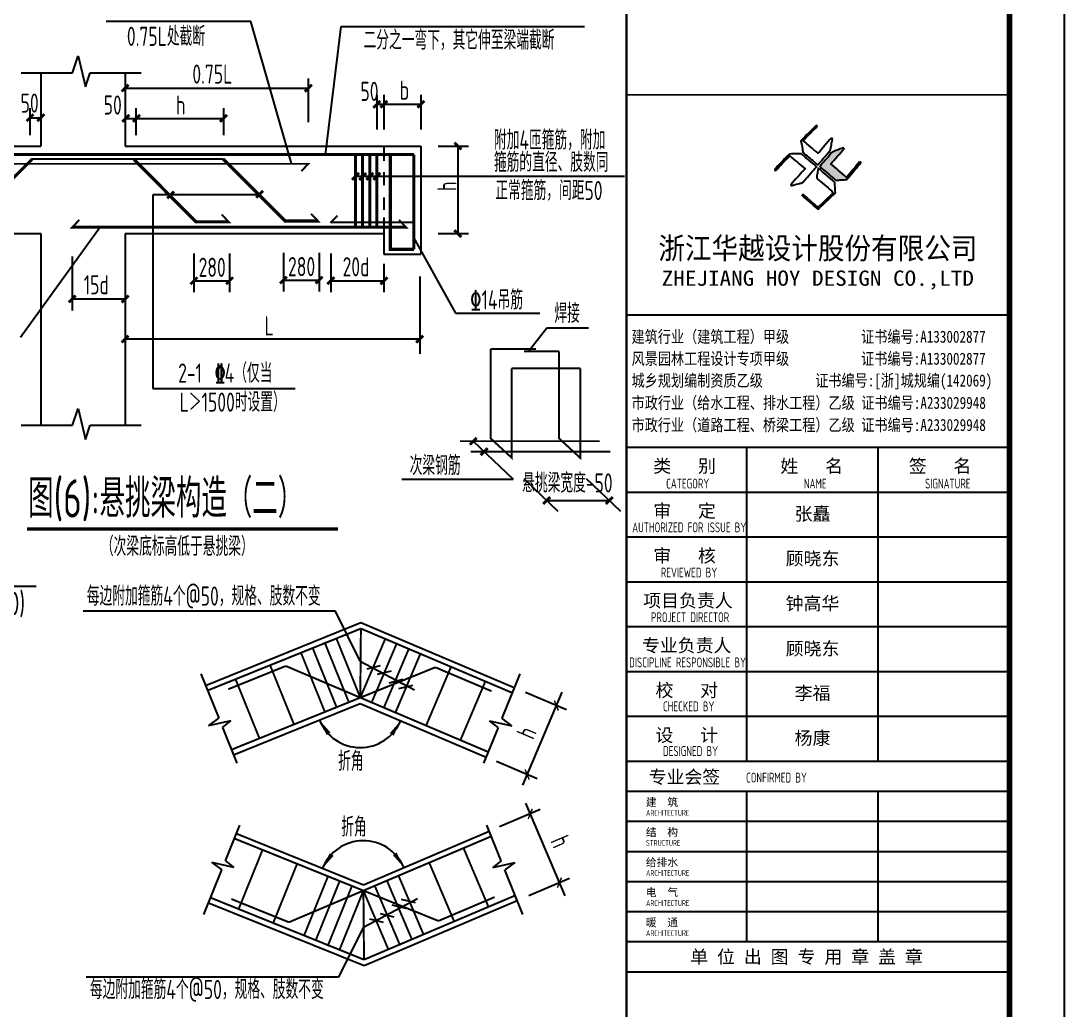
# Model space of a CAD drawing. Extents: x 1885024 to 3341100, y 16453725 to 19955423.
# Drawn here: x 3322026 to 3341100, y 18896783 to 18914869 of the extents above; entities that cross this region are included whole.
import ezdxf
from ezdxf.enums import TextEntityAlignment as Align

# ---------------------------------------------------------------- set-up
doc = ezdxf.new("R2010")
doc.units = 0
doc.header["$LTSCALE"] = 1000
doc.header["$MEASUREMENT"] = 0
doc.linetypes.add('HIDDEN', pattern=[0.375, 0.25, -0.125])
doc.linetypes.add('HIDDENX2', pattern=[19.05, 12.7, -6.35])
for name, color, linetype in [('3T_WOOD', 21, 'Continuous'), ('NUM', 7, 'Continuous'), ('PUB_TITLE', 4, 'Continuous'), ('TK', 4, 'Continuous'), ('图形', 2, 'Continuous'), ('沉降观测-室内', 6, 'Continuous'), ('表格', 8, 'Continuous')]:
    doc.layers.add(name, color=color, linetype=linetype)
doc.styles.add('-宋体', font='', dxfattribs={"width": 0.8})
doc.styles.add('HT', font='simhei.ttf', dxfattribs={"width": 0.7})
doc.styles.add('TSSD_REIN', font='tssdeng.shx', dxfattribs={"width": 0.7, "bigfont": 'tssdchn.shx'})
doc.styles.add('图签宋体', font='', dxfattribs={"height": 300})
doc.styles.add('图签黑体', font='simhei.ttf', dxfattribs={"height": 550})
doc.styles.get('-宋体').set_extended_font_data('SimSun')
doc.styles.get('图签宋体').set_extended_font_data('NSimSun')
pattern_1 = [(50, (-69297.32, 10383.48), (320.6682, -28.0548), [33.5305, -368.8358]), (355, (-69297.32, 10383.5), (-62.0321, 336.2853), [26.8244, -295.0687]), (100.4514, (-69270.6, 10381.15), (258.6363, 308.2303), [28.4966, -313.4622]), (46.1842, (-69297.32, 10472.9), (477.1354, -73.9992), [50.2958, -553.2537]), (96.6356, (-69257.56, 10466.73), (417.863, 435.5025), [42.745, -470.1932]), (351.1842, (-69297.3, 10472.9), (417.8628, 435.5028), [40.2366, -442.603]), (21, (-69252.62, 10450.55), (266.8615, -180.0003), [33.5305, -368.8358]), (326, (-69252.6, 10450.55), (108.7799, 324.1955), [26.8244, -295.0687]), (71.4514, (-69230.38, 10435.55), (375.6415, 144.1949), [28.4966, -313.4622]), (37.5, (-69297.32, 10383.48), (5.43635, 148.8281), [0, -291.49207, 0, -299.5394, 0, -296.18634]), (7.5, (-69297.32, 10383.48), (117.61148, 176.3311), [0, -170.78216, 0, -284.78596, 0, -112.8861]), (327.5, (-69397.02, 10383.48), (238.65798, -10.08369), [0, -111.76843, 0, -348.7175, 0, -462.7213]), (317.5, (-69441.73, 10383.48), (260.7272, 44.7543), [0, -145.29896, 0, -231.5842, 0, -328.5992])]

# ---------------------------------------------------------------- blocks, each defined once
blk = doc.blocks.new('_ArchTick')
at = {"color": 0, "linetype": 'ByBlock', "const_width": 0.4}
blk.add_lwpolyline([(-0.5, -0.5), (0.5, 0.5)], dxfattribs=at)
blk = doc.blocks.new('A$C5D690571')
at = {"layer": '沉降观测-室内', "linetype": 'Continuous'}
h = blk.add_hatch(dxfattribs=at)
h.set_pattern_fill('AN33C', color=256, scale=240.732003, style=0)
h.set_pattern_definition([(50, (-74270.64, 15278.55), (172.66748, -15.10645), [18.0549, -198.6039]), (355, (-74270.64, 15278.55), (-33.4019, 181.0767), [14.44392, -158.88312]), (100.4514, (-74256.25, 15277.29), (139.26572, 165.97016), [15.3443, -168.78735]), (46.1842, (-74270.64, 15326.7), (256.9191, -39.8457), [27.08235, -297.90585]), (96.6356, (-74249.23, 15323.38), (225.0032, 234.50135), [23.0165, -253.181]), (351.1842, (-74270.64, 15326.7), (225.003, 234.5015), [21.6659, -238.3247]), (21, (-74246.57, 15314.66), (143.69463, -96.92325), [18.0549, -198.6039]), (326, (-74246.57, 15314.66), (58.5738, 174.56682), [14.44392, -158.88312]), (71.4514, (-74234.6, 15306.58), (202.26848, 77.6434), [15.3443, -168.78735]), (37.5, (-74270.64, 15278.55), (2.927266, 80.138204), [0, -156.95727, 0, -161.29044, 0, -159.48495]), (7.5, (-74270.64, 15278.55), (63.32926, 94.94752), [0, -91.95963, 0, -153.34629, 0, -60.78483]), (327.5, (-74324.32, 15278.55), (128.508144, -5.42968), [0, -60.183, 0, -187.77096, 0, -249.15762]), (317.5, (-74348.4, 15278.55), (140.39157, 24.09847), [0, -78.2379, 0, -124.69918, 0, -176.93802])])
h.paths.add_polyline_path([(2478, 5049), (2341, 5049), (2341, 3929), (2478, 3929)])
h.paths.add_polyline_path([(2478, 3929), (2341, 3929), (2341, 3757), (2478, 3757)])
h.paths.add_polyline_path([(2478, 3757), (2341, 3757), (2341, 2637), (2478, 2637)])
h = blk.add_hatch(dxfattribs=at)
h.set_pattern_fill('ANSI31', color=256, scale=619.025151, style=0)
h.set_pattern_definition([(45, (-74270.64, 15278.55), (-54.71461, 54.71461), [])])
h.paths.add_polyline_path([(3166, 3929), (2478, 3929), (2478, 3757), (3166, 3757)], flags=0)
h.paths.add_polyline_path([(3304, 4700), (2478, 4700), (2478, 3929), (3166, 3929), (3166, 3757), (2478, 3757), (2478, 2985), (3304, 2985)], flags=16)
h.paths.add_polyline_path([(3748, 5049), (2478, 5049), (2478, 4700), (3304, 4700), (3304, 2985), (2478, 2985), (2478, 2637), (3748, 2637)])
h = blk.add_hatch(dxfattribs=at)
h.set_pattern_fill('ANSI31', color=256, scale=619.025151, style=0)
h.set_pattern_definition([(45, (-69297.32, 10383.485), (-54.71461, 54.71461), [])])
h.paths.add_polyline_path([(7941, 4265), (7813, 4529), (7733, 4410), (7452, 4410), (7452, 3792), (8277, 3792), (8277, 2967), (7452, 2967), (7452, 1967), (7901, 1967), (7981, 2087), (8109, 1822), (8162, 1967), (8709, 1967), (8721, 1979), (8721, 3310), (8636, 3428), (8842, 3519), (8721, 3574), (8721, 4410), (7994, 4410)])
h = blk.add_hatch(dxfattribs=at)
h.set_pattern_fill('AR-SAND', color=256, scale=44.707372, style=0)
h.set_pattern_definition([(37.5, (-69297.32, 10383.485), (-2.81627, 86.14323), [0, -67.955206, 0, -76.00253, 0, -72.64948]), (7.5, (-69297.32, 10383.48), (79.12207, 126.17073), [0, -36.660045, 0, -61.2491, 0, -23.47137]), (327.5, (-69352.31, 10383.485), (139.2251, 0.253), [0, -22.353686, 0, -80.47327, 0, -105.062324]), (317.5, (-69352.31, 10383.48), (134.39602, 39.23857), [0, -11.17684, 0, -52.7547, 0, -60.35495])])
h.paths.add_polyline_path([(7452, 4410), (7314, 4410), (7314, 3517), (7452, 3517)])
h.paths.add_polyline_path([(7444, 2980, -0.376402), (7452, 2989), (7452, 3380), (7314, 3380), (7314, 1967), (7452, 1967), (7452, 2972, -0.376402)])
h = blk.add_hatch(dxfattribs=at)
h.set_pattern_fill('AR-CONC', color=256, scale=44.707372, style=0)
h.set_pattern_definition(pattern_1)
h.paths.add_polyline_path([(6269, 3950), (6104, 3950), (6104, 4136), (5414, 4136), (5414, 3723), (5719, 3723), (5856, 3586), (5856, 2282), (7088, 2282), (7132, 2692), (6602, 2692, -0.97725), (6585, 2692), (6269, 2692)])
h = blk.add_hatch(dxfattribs=at)
h.set_pattern_fill('AN33C', color=256, scale=447.07372, style=0)
h.set_pattern_definition([(50, (-61386.38, 10395.18), (320.6682, -28.0548), [33.5305, -368.8358]), (355, (-61386.38, 10395.18), (-62.032, 336.2853), [26.8244, -295.0687]), (100.4514, (-61359.65, 10392.84), (258.6363, 308.2303), [28.4966, -313.4622]), (46.1842, (-61386.38, 10484.6), (477.1354, -73.9992), [50.2958, -553.2537]), (96.6356, (-61346.6, 10478.43), (417.863, 435.5025), [42.745, -470.1932]), (351.1842, (-61386.4, 10484.6), (417.8628, 435.503), [40.2366, -442.603]), (21, (-61341.67, 10462.24), (266.8615, -180.0003), [33.5305, -368.8358]), (326, (-61341.67, 10462.24), (108.7799, 324.1955), [26.8244, -295.0687]), (71.4514, (-61319.43, 10447.24), (375.6415, 144.1949), [28.4966, -313.4622]), (37.5, (-61386.38, 10395.18), (5.43635, 148.8281), [0, -291.49207, 0, -299.5394, 0, -296.18634]), (7.5, (-61386.38, 10395.18), (117.61148, 176.3311), [0, -170.78216, 0, -284.78596, 0, -112.8861]), (327.5, (-61486.07, 10395.18), (238.65798, -10.0837), [0, -111.76843, 0, -348.7175, 0, -462.7213]), (317.5, (-61530.78, 10395.18), (260.7272, 44.7543), [0, -145.29896, 0, -231.5842, 0, -328.5992])])
h.paths.add_polyline_path([(8277, 2967), (8277, 3792), (7452, 3792), (7452, 3517), (7957, 3517), (8091, 3654), (8140, 3605), (7986, 3448), (8140, 3292), (8091, 3243), (7938, 3399), (7919, 3380), (7452, 3380), (7452, 2967)])
h = blk.add_hatch(dxfattribs=at)
h.set_pattern_fill('AR-CONC', color=256, scale=44.707372, style=0)
h.set_pattern_definition(pattern_1)
h.paths.add_polyline_path([(7314, 2692), (7132, 2692), (7088, 2282), (7314, 2282)])
at = {"layer": 'NUM', "const_width": 70, "elevation": -8}
blk.add_lwpolyline([(2224, -73), (5709, -73)], dxfattribs=at)
at = {"layer": '沉降观测-室内', "linetype": 'Continuous'}
for p, q in [((7005, 5622), (7005, 4964)), ((7452, 5622), (7452, 4788)), ((8277, 5622), (8277, 4785)), ((7005, 5523), (8277, 5523)), ((2341, 5049), (2341, 2637)), ((6378, 4974), (4986, 4974)), ((6434, 4037), (6378, 4974)), ((7839, 3623), (8658, 5028)), ((8140, 5075), (8141, 4789)), ((8140, 5027), (8277, 5027)), ((10751, 5028), (8658, 5028)), ((1747, 4912), (1139, 4912)), ((1747, 4562), (1747, 4912)), ((6104, 4788), (7461, 4788)), ((6117, 4878), (6117, 4513)), ((7448, 4878), (7448, 4513)), ((242, 4496), (974, 4496)), ((323, 3175), (323, 4510)), ((760, 3175), (760, 4510)), ((1144, 4510), (1144, 3175)), ((1144, 4510), (1639, 4510)), ((1179, 4480), (1179, 3211)), ((1179, 4480), (2306, 4480)), ((1846, 4510), (2341, 4510)), ((2306, 4480), (2306, 3211)), ((7733, 4410), (7813, 4529)), ((7813, 4529), (7941, 4265)), ((694, 4358), (974, 4358)), ((6944, 4373), (6635, 4373)), ((7083, 3701), (6944, 4373)), ((7152, 4410), (7733, 4410)), ((7314, 4410), (7314, 3517)), ((7941, 4265), (7994, 4410)), ((7994, 4410), (8721, 4410)), ((8721, 4410), (8721, 3574)), ((4663, 4136), (5050, 4136)), ((4784, 4136), (4784, 2692)), ((5111, 4236), (6028, 4236)), ((5402, 4136), (6104, 4136)), ((5821, 4236), (5925, 4133)), ((6028, 4236), (5925, 4133)), ((6104, 4136), (6104, 3950)), ((6136, 4136), (7285, 4136)), ((6136, 4136), (6136, 3964)), ((7285, 4136), (7285, 3964)), ((6104, 3950), (6269, 3950)), ((6136, 3964), (7285, 3964)), ((6269, 3950), (6269, 2692)), ((5402, 3723), (5719, 3723)), ((5719, 3723), (5856, 3586)), ((6567, 3792), (7015, 3792)), ((6665, 3792), (6665, 2692)), ((7010, 3692), (7010, 3517)), ((7152, 3725), (7152, 3586)), ((7452, 3792), (8277, 3792)), ((8277, 3792), (8277, 2967)), ((5856, 3586), (5856, 2282)), ((7248, 3517), (7957, 3517)), ((7919, 3380), (8140, 3605)), ((7957, 3517), (8091, 3654)), ((8140, 3605), (8091, 3654)), ((8842, 3519), (8636, 3428)), ((8721, 3574), (8842, 3519)), ((6567, 3380), (7015, 3380)), ((7213, 3451), (6602, 1400)), ((7148, 3380), (7919, 3380)), ((7314, 3380), (7314, 1967)), ((7938, 3399), (8091, 3243)), ((7986, 3448), (8140, 3292)), ((8636, 3428), (8721, 3310)), ((242, 3189), (974, 3189)), ((694, 3327), (974, 3327)), ((1179, 3211), (2306, 3211)), ((8140, 3292), (8091, 3243)), ((8721, 3310), (8721, 1967)), ((1144, 3175), (2341, 3175)), ((7452, 2967), (8277, 2967)), ((4663, 2692), (5437, 2692)), ((6269, 2692), (7314, 2692)), ((1158, 2429), (1158, 1348)), ((1295, 2429), (1295, 1942)), ((2460, 2429), (2460, 1348)), ((3022, 2339), (3022, 1917)), ((3160, 2339), (3160, 1917)), ((5856, 2282), (7314, 2282)), ((7901, 1967), (7981, 2087)), ((7981, 2087), (8109, 1822)), ((1144, 2014), (3160, 2014)), ((7173, 1967), (7901, 1967)), ((8109, 1822), (8162, 1967)), ((8162, 1967), (8721, 1967)), ((8709, 1967), (8721, 1979)), ((1144, 1419), (2460, 1419)), ((6602, 1400), (4256, 1400))]:
    blk.add_line(p, q, dxfattribs=at)
at = {"layer": '沉降观测-室内', "linetype": 'HIDDEN', "ltscale": 2.5}
for p, q in [((2478, 4700), (3304, 4700)), ((3304, 4700), (3304, 2985)), ((2117, 3929), (2341, 3929)), ((2341, 3929), (3166, 3929)), ((3166, 3929), (3166, 3757)), ((2117, 3757), (2341, 3757)), ((2341, 3757), (3166, 3757)), ((2478, 2985), (3304, 2985))]:
    blk.add_line(p, q, dxfattribs=at)
at = {"layer": '沉降观测-室内', "linetype": 'HIDDENX2'}
for p, q in [((1399, 4358), (2327, 4358)), ((1295, 4255), (1295, 3430)), ((1399, 3327), (2327, 3327))]:
    blk.add_line(p, q, dxfattribs=at)
at = {"layer": '沉降观测-室内', "linetype": 'Continuous'}
for points, const_width in [([(6982, 5500), (7026, 5546)], 12), ([(7429, 5500), (7473, 5546)], 12), ([(8255, 5500), (8299, 5546)], 12), ([(2478, 5049), (2478, 3929)], 13.8), ([(8118, 5004), (8162, 5050)], 12), ([(8255, 5004), (8299, 5050)], 12), ([(6095, 4765), (6139, 4811)], 12), ([(7425, 4765), (7469, 4811)], 12), ([(300, 4473), (344, 4519)], 12), ([(738, 4473), (781, 4519)], 12), ([(738, 4335), (781, 4381)], 12), ([(7452, 4410), (7452, 3517)], 13.8), ([(4762, 4113), (4805, 4159)], 12), ([(2478, 3929), (2478, 2637)], 13.8), ([(6643, 3769), (6687, 3815)], 12), ([(738, 3303), (781, 3349)], 12), ([(6643, 3356), (6687, 3402)], 12), ([(7452, 3380), (7452, 1967)], 13.8), ([(300, 3166), (344, 3212)], 12), ([(738, 3166), (781, 3212)], 12), ([(4762, 2668), (4805, 2714)], 12), ([(6643, 2668), (6687, 2714)], 12), ([(1136, 1991), (1179, 2037)], 12), ([(1273, 1991), (1317, 2037)], 12), ([(2438, 1991), (2481, 2037)], 12), ([(3000, 1991), (3044, 2037)], 12), ([(3137, 1991), (3181, 2037)], 12), ([(1136, 1395), (1179, 1441)], 12), ([(2438, 1395), (2481, 1441)], 12)]:
    blk.add_lwpolyline(points, dxfattribs=dict(at, const_width=const_width))
at = {"layer": '沉降观测-室内', "linetype": 'Continuous', "const_width": 17.2}
blk.add_lwpolyline([(7444, 2980, 1), (7462, 2980, 1)], format="xyb", close=True, dxfattribs=at)
at = {"layer": '沉降观测-室内', "linetype": 'HIDDENX2'}
blk.add_circle((2117, 3843), 86, dxfattribs=at)
at = {"layer": '沉降观测-室内', "linetype": 'Continuous'}
for centre, radius, start, end in [((1743, 4510), 103, 0, 180), ((7079, 3718), 74, 2.5431, 204.4978), ((7148, 3517), 138, 180, 270), ((7245, 3614), 96.7, 196.7543, 272.0598)]:
    blk.add_arc(centre, radius, start, end, dxfattribs=at)
at = {"layer": '沉降观测-室内', "linetype": 'HIDDENX2'}
for centre, start, end in [((1399, 4255), 90, 180), ((1399, 3430), 180, 270)]:
    blk.add_arc(centre, 103, start, end, dxfattribs=at)
at = {"layer": '沉降观测-室内', "color": 0, "linetype": 'ByBlock'}
blk.add_point((7383, 3758), dxfattribs=at)
at = {"layer": 'NUM', "linetype": 'Continuous', "style": 'TSSD_REIN', "width": 0.8}
blk.add_text('图(7):沉降观测点', height=466.6, dxfattribs=at).set_placement((2360, 67, -8))
at = {"layer": '沉降观测-室内', "linetype": 'Continuous', "style": 'TSSD_REIN', "width": 0.7}
for s, p in [('20', (679, 4578)), ('190', (279, 3625)), ('150', (679, 3663)), ('200', (4775, 3102)), ('20', (679, 2957))]:
    blk.add_text(s, height=315, rotation=90, dxfattribs=at).set_placement(p)
for s, p in [('20', (819, 2106)), ('150', (1516, 2106)), ('100', (2347, 2123)), ('20', (2999, 2123)), ('170', (1537, 1544))]:
    blk.add_text(s, height=315, dxfattribs=at).set_placement(p)
at = {"layer": '表格', "linetype": 'Continuous', "style": 'TSSD_REIN', "width": 0.7}
for s, height, p in [('60', 349.9, (7165, 5598)), ('120', 349.9, (7764, 5598)), ('25厚混凝土盖板', 349.9, (4558, 5025)), ('20', 349.9, (8085, 5069)), ('C15混凝土块', 349.9, (9036, 5100)), ('启盖槽', 349.9, (1195, 4995)), ('170', 349.9, (6634, 4830)), ('(120X120X240)', 349.92, (8617, 4594)), ('室内地坪标高', 349.9, (4520, 4279)), ('磨圆', 233.3, (6647, 4439)), ('\x8420钢筋端部磨圆', 349.9, (4369, 1467))]:
    blk.add_text(s, height=height, dxfattribs=at).set_placement(p)
for s, p in [('60', (6668, 3436, -8)), ('200', (6647, 2768, -8))]:
    blk.add_text(s, height=300, rotation=90, dxfattribs=at).set_placement(p)
at = {"layer": '表格', "linetype": 'Continuous', "style": '-宋体'}
blk.add_text('（室内）', height=268.3, dxfattribs=at).set_placement((4736, 1045))
blk = doc.blocks.new('A$C053D6479')
at = {"layer": 'PUB_TITLE'}
h = blk.add_hatch(color=256, dxfattribs=at)
h.dxf.hatch_style = 1
edge = h.paths.add_edge_path()
edge.add_spline(control_points=[(1026, 827), (1105, 920), (1188, 1008), (1266, 1102)], knot_values=[13, 13, 13, 13, 14, 14, 14, 14], degree=3, periodic=0)
edge.add_spline(control_points=[(1266, 1102), (1258, 1111), (1249, 1119), (1239, 1116)], knot_values=[12, 12, 12, 12, 13, 13, 13, 13], degree=3, periodic=0)
edge.add_spline(control_points=[(1239, 1116), (1210, 1107), (1179, 1092), (1144, 1077)], knot_values=[11, 11, 11, 11, 12, 12, 12, 12], degree=3, periodic=0)
edge.add_spline(control_points=[(1144, 1077), (1109, 1063), (1069, 1053), (1047, 1038)], knot_values=[10, 10, 10, 10, 11, 11, 11, 11], degree=3, periodic=0)
edge.add_spline(control_points=[(1047, 1038), (1028, 1026), (1007, 992), (991, 972)], knot_values=[9, 9, 9, 9, 10, 10, 10, 10], degree=3, periodic=0)
edge.add_spline(control_points=[(991, 972), (942, 913), (899, 868), (849, 810)], knot_values=[8, 8, 8, 8, 9, 9, 9, 9], degree=3, periodic=0)
edge.add_spline(control_points=[(849, 810), (842, 801), (822, 776), (822, 775)], knot_values=[7, 7, 7, 7, 8, 8, 8, 8], degree=3, periodic=0)
edge.add_spline(control_points=[(822, 775), (823, 771), (848, 752), (859, 744)], knot_values=[6, 6, 6, 6, 7, 7, 7, 7], degree=3, periodic=0)
edge.add_spline(control_points=[(859, 744), (949, 670), (1035, 592), (1122, 521)], knot_values=[5, 5, 5, 5, 6, 6, 6, 6], degree=3, periodic=0)
edge.add_spline(control_points=[(1122, 521), (1153, 527), (1185, 530), (1217, 533)], knot_values=[4, 4, 4, 4, 5, 5, 5, 5], degree=3, periodic=0)
edge.add_spline(control_points=[(1217, 533), (1246, 535), (1293, 532), (1316, 542)], knot_values=[3, 3, 3, 3, 4, 4, 4, 4], degree=3, periodic=0)
edge.add_spline(control_points=[(1316, 542), (1327, 547), (1338, 565), (1349, 579)], knot_values=[2, 2, 2, 2, 3, 3, 3, 3], degree=3, periodic=0)
edge.add_spline(control_points=[(1349, 579), (1423, 670), (1507, 759), (1572, 848)], knot_values=[1, 1, 1, 1, 2, 2, 2, 2], degree=3, periodic=0)
edge.add_spline(control_points=[(1572, 848), (1564, 852), (1561, 861), (1551, 862)], knot_values=[0, 0, 0, 0, 1, 1, 1, 1], degree=3, periodic=0)
edge.add_spline(control_points=[(1551, 862), (1469, 769), (1393, 671), (1310, 579)], knot_values=[15, 15, 15, 15, 16, 16, 16, 16], degree=3, periodic=0)
edge.add_spline(control_points=[(1310, 579), (1216, 662), (1118, 742), (1026, 827)], knot_values=[14, 14, 14, 14, 15, 15, 15, 15], degree=3, periodic=0)
at = {"layer": 'TK'}
for points, knots in [([(1031, 1298), (1066, 1286), (1054, 1262), (1045, 1224), (1036, 1188), (1031, 1158), (1024, 1121), (1020, 1104), (1017, 1085), (1012, 1071), (1004, 1052), (976, 1026), (956, 1003), (906, 946), (866, 899), (814, 839), (806, 829), (789, 806), (787, 806), (777, 804), (728, 856), (719, 864), (651, 922), (580, 978), (514, 1036), (509, 1106), (488, 1176), (479, 1247), (570, 1343), (663, 1436), (758, 1526), (764, 1523), (768, 1518), (774, 1515), (693, 1422), (599, 1343), (520, 1249), (607, 1171), (698, 1096), (789, 1021), (874, 1109), (950, 1206), (1031, 1298)], [0, 0, 0, 0, 1, 1, 1, 2, 2, 2, 3, 3, 3, 4, 4, 4, 5, 5, 5, 6, 6, 6, 7, 7, 7, 8, 8, 8, 9, 9, 9, 10, 10, 10, 11, 11, 11, 12, 12, 12, 13, 13, 13, 14, 14, 14, 14]), ([(555, 949), (624, 891), (699, 833), (760, 773), (689, 691), (614, 604), (539, 517), (529, 505), (516, 487), (506, 482), (492, 475), (469, 472), (452, 467), (416, 456), (383, 448), (342, 438), (323, 433), (297, 422), (293, 440), (291, 452), (313, 470), (322, 480), (400, 566), (477, 652), (553, 736), (460, 815), (366, 894), (270, 970), (183, 883), (101, 791), (16, 703), (-18, 714), (9, 735), (28, 755), (103, 838), (192, 930), (266, 1005), (319, 1009), (387, 1005), (442, 1007), (456, 1008), (472, 1011), (485, 1007), (507, 1000), (534, 967), (555, 949)], [0, 0, 0, 0, 1, 1, 1, 2, 2, 2, 3, 3, 3, 4, 4, 4, 5, 5, 5, 6, 6, 6, 7, 7, 7, 8, 8, 8, 9, 9, 9, 10, 10, 10, 11, 11, 11, 12, 12, 12, 13, 13, 13, 14, 14, 14, 15, 15, 15, 15]), ([(1551, 862), (1561, 861), (1564, 852), (1572, 848), (1507, 759), (1423, 670), (1349, 579), (1338, 565), (1327, 547), (1316, 542), (1293, 532), (1246, 535), (1217, 533), (1185, 530), (1153, 527), (1122, 521), (1035, 592), (949, 670), (859, 744), (848, 752), (823, 771), (822, 775), (822, 776), (842, 801), (849, 810), (899, 868), (942, 913), (991, 972), (1007, 992), (1028, 1026), (1047, 1038), (1069, 1053), (1109, 1063), (1144, 1077), (1179, 1092), (1210, 1107), (1239, 1116), (1249, 1119), (1258, 1111), (1266, 1102), (1188, 1008), (1105, 920), (1026, 827), (1118, 742), (1216, 662), (1310, 579), (1393, 671), (1469, 769), (1551, 862)], [0, 0, 0, 0, 1, 1, 1, 2, 2, 2, 3, 3, 3, 4, 4, 4, 5, 5, 5, 6, 6, 6, 7, 7, 7, 8, 8, 8, 9, 9, 9, 10, 10, 10, 11, 11, 11, 12, 12, 12, 13, 13, 13, 14, 14, 14, 15, 15, 15, 16, 16, 16, 16]), ([(1097, 490), (1100, 425), (1106, 361), (1107, 294), (1018, 207), (925, 121), (830, 33), (818, 21), (800, 0), (787, 0), (768, -1), (725, 49), (712, 60), (662, 103), (616, 143), (568, 186), (545, 207), (518, 224), (499, 250), (501, 259), (511, 261), (516, 267), (609, 192), (696, 111), (785, 33), (883, 118), (977, 208), (1070, 298), (992, 373), (892, 456), (803, 534), (791, 544), (768, 561), (766, 569), (761, 588), (776, 634), (780, 655), (785, 690), (788, 721), (795, 746), (897, 661), (998, 576), (1097, 490)], [0, 0, 0, 0, 1, 1, 1, 2, 2, 2, 3, 3, 3, 4, 4, 4, 5, 5, 5, 6, 6, 6, 7, 7, 7, 8, 8, 8, 9, 9, 9, 10, 10, 10, 11, 11, 11, 12, 12, 12, 13, 13, 13, 14, 14, 14, 14])]:
    blk.add_open_spline(points, degree=3, knots=knots, dxfattribs=at)
blk = doc.blocks.new('GeYuanFrame_32550481', base_point=(20.09, 4.53))
at = {"layer": 'PUB_TITLE'}
for points in [[(803.09, 235.33), (803.09, 292.73)], [(827.09, 235.33), (827.09, 292.73)], [(803.09, 202.33), (803.09, 229.83)], [(827.09, 202.33), (827.09, 229.83)]]:
    blk.add_lwpolyline(points, dxfattribs=at)
at = {"layer": 'TK'}
for p, q in [((781.09, 316.93), (851.09, 316.93)), ((781.09, 284.53), (851.09, 284.53)), ((781.09, 276.33), (851.09, 276.33)), ((781.09, 268.13), (851.09, 268.13)), ((781.09, 259.93), (851.09, 259.93)), ((781.09, 251.73), (851.09, 251.73)), ((781.09, 243.53), (851.09, 243.53)), ((781.09, 235.33), (851.09, 235.33)), ((781.09, 235.33), (851.09, 235.33))]:
    blk.add_line(p, q, dxfattribs=at)
blk.add_lwpolyline([(20.09, 4.53), (20.09, 598.53), (861.09, 598.53), (861.09, 4.53)], close=True, dxfattribs=at)
at = {"layer": 'TK', "const_width": 1}
blk.add_lwpolyline([(45.09, 588.53), (851.09, 588.53), (851.09, 14.53), (45.09, 14.53)], close=True, dxfattribs=at)
at = {"layer": 'TK'}
for points, const_width in [([(781.09, 588.53), (781.09, 14.53)], 0.4), ([(781.09, 357.14), (851.09, 357.14)], 0.35), ([(781.09, 292.73), (851.09, 292.73)], 0.35), ([(781.09, 292.73), (851.09, 292.73)], 0.35), ([(781.09, 235.33), (851.09, 235.33)], 0.35), ([(781.09, 202.33), (851.09, 202.33)], 0.35)]:
    blk.add_lwpolyline(points, dxfattribs=dict(at, const_width=const_width))
for points in [[(781.09, 292.73), (851.09, 292.73)], [(781.09, 235.33), (851.09, 235.33)], [(781.09, 229.83), (851.09, 229.83)], [(781.09, 224.33), (851.09, 224.33)], [(781.09, 218.83), (851.09, 218.83)], [(781.09, 213.33), (851.09, 213.33)], [(781.09, 207.83), (851.09, 207.83)], [(781.09, 202.33), (851.09, 202.33)], [(781.09, 196.83), (851.09, 196.83)]]:
    blk.add_lwpolyline(points, dxfattribs=at)
at = {"layer": 'PUB_TITLE', "xscale": 0.01000000000021828, "yscale": 0.01000000000021828, "zscale": 0.01}
blk.add_blockref('A$C053D6479', (808.19, 336.27), dxfattribs=at)
at = {"layer": 'TK'}
for s, height, style, width, p in [('浙江华越设计股份有限公司', 3.96, 'HT', 0.9, (816.07, 329.16)), ('ZHEJIANG HOY DESIGN CO.,LTD', 2.8, '图签黑体', 1.11, (816.06, 323.29))]:
    blk.add_text(s, height=height, dxfattribs=dict(at, style=style, width=width)).set_placement(p, align=Align.MIDDLE)
for s, height, style, width, p in [('建筑行业（建筑工程）甲级           证书编号:A133002877', 2.2, '-宋体', 0.8, (782, 311.83)), ('风景园林工程设计专项甲级           证书编号:A133002877', 2.2, '-宋体', 0.8, (782, 307.81)), ('城乡规划编制资质乙级        证书编号:[浙]城规编(142069)', 2.2, '-宋体', 0.8, (782, 303.82)), ('市政行业（给水工程、排水工程）乙级 证书编号:A233029948', 2.2, '-宋体', 0.8, (782, 299.74)), ('市政行业（道路工程、桥梁工程）乙级 证书编号:A233029948', 2.2, '-宋体', 0.8, (782, 295.69)), ('CATEGORY', 1.8, 'TSSD_REIN', 0.7, (788.32, 285.17)), ('NAME', 1.8, 'TSSD_REIN', 0.7, (813.51, 285.17)), ('SIGNATURE', 1.8, 'TSSD_REIN', 0.7, (835.66, 285.17)), ('AUTHORIZED FOR ISSUE BY', 1.8, 'TSSD_REIN', 0.7, (782.12, 277.17)), ('REVIEWED BY', 1.8, 'TSSD_REIN', 0.7, (787.36, 268.91)), ('PROJECT DIRECTOR', 1.8, 'TSSD_REIN', 0.7, (785.55, 260.74)), ('DISCIPLINE RESPONSIBLE BY', 1.8, 'TSSD_REIN', 0.7, (781.57, 252.48)), ('CHECKED BY', 1.8, 'TSSD_REIN', 0.7, (787.75, 244.44)), ('DESIGNED BY', 1.8, 'TSSD_REIN', 0.7, (787.76, 236.27)), ('CONFIRMED BY', 1.8, 'TSSD_REIN', 0.7, (802.94, 231.42)), ('ARCHITECTURE', 1.08, 'TSSD_REIN', 0.7, (784.65, 225.34)), ('STRUCTURE', 1.08, 'TSSD_REIN', 0.7, (784.65, 219.84)), ('ARCHITECTURE', 1.08, 'TSSD_REIN', 0.7, (784.65, 214.34)), ('ARCHITECTURE', 1.08, 'TSSD_REIN', 0.7, (784.65, 208.84)), ('ARCHITECTURE', 1.08, 'TSSD_REIN', 0.7, (784.65, 203.34))]:
    blk.add_text(s, height=height, dxfattribs=dict(at, style=style, width=width)).set_placement(p)
at = {"layer": 'TK', "style": '图签宋体'}
for s, height, p in [('类   别', 2.4, (785.97, 288.09)), ('姓   名', 2.4, (809.2, 288.09)), ('签   名', 2.4, (832.68, 288.09)), ('审   定', 2.4, (785.97, 279.89)), ('审   核', 2.4, (785.97, 271.69)), ('项目负责人', 2.4, (784.13, 263.49)), ('专业负责人', 2.4, (783.89, 255.29)), ('校   对', 2.4, (786.38, 247.09)), ('设   计', 2.4, (786.36, 238.89)), ('专业会签', 2.4, (785.12, 231.24)), ('建  筑', 1.44, (784.61, 227.11)), ('结  构', 1.44, (784.61, 221.61)), ('给排水', 1.44, (784.61, 216.11)), ('电  气', 1.44, (784.61, 210.61)), ('暖  通', 1.44, (784.61, 205.11)), ('单 位 出 图 专 用 章 盖 章', 2.4, (792.72, 198.35))]:
    blk.add_text(s, height=height, dxfattribs=at).set_placement(p)
at = {"layer": 'TK', "char_height": 2.4, "width": 24, "attachment_point": 5, "style": '图签宋体'}
for s, insert in [('张矗', (815.09, 280.4)), ('顾晓东', (815.09, 272.23)), ('钟高华', (815.09, 264.03)), ('顾晓东', (815.09, 255.76)), ('李福', (815.09, 247.63)), ('杨康', (815.09, 239.43))]:
    blk.add_mtext(s, dxfattribs=dict(at, insert=insert))

msp = doc.modelspace()

# ---------------------------------------------------------------- linework, layer by layer
at = {"layer": '图形', "color": 3, "linetype": 'Continuous'}
for p, q in [((3326231.9, 18914860.2), (3323583.2, 18914860.2)), ((3326975.4, 18912260), (3326231.9, 18914860.2)), ((3327597.3, 18912420.2), (3327881.6, 18914768)), ((3327881.6, 18914768), (3332333.5, 18914768)), ((3322970.7, 18913919.7), (3323073.3, 18914227.9)), ((3323073.3, 18914227.9), (3323207.9, 18913660.6)), ((3322032.4, 18913919.7), (3322970.7, 18913919.7)), ((3322388.9, 18913919.7), (3322388.9, 18912579.5)), ((3323207.9, 18913660.6), (3323294.1, 18913919.7)), ((3323294.1, 18913919.7), (3324223.6, 18913919.7)), ((3323932.2, 18913919.7), (3323932.2, 18912579.5)), ((3327281.4, 18913814), (3327281.4, 18913020.1)), ((3323932.2, 18913639.6), (3327281.4, 18913639.6)), ((3328534.8, 18913518.7), (3328534.8, 18912885.8)), ((3328664.8, 18913518.7), (3328664.8, 18912885.8)), ((3329340.3, 18913518.7), (3329340.3, 18912885.8)), ((3322192.3, 18913273.8), (3322192.3, 18912777.2)), ((3322389.7, 18913273.8), (3322389.7, 18912777.2)), ((3324129.5, 18913273.8), (3324129.5, 18912777.2)), ((3325729.5, 18913273.8), (3325729.5, 18912777.2)), ((3328534.8, 18913344.3), (3329340.3, 18913344.3)), ((3322192.3, 18913099.4), (3322389.7, 18913099.4)), ((3323944.6, 18913087), (3325729.5, 18913087)), ((3318619.2, 18912579.5), (3322388.9, 18912579.5)), ((3323932.2, 18912579.5), (3329340.3, 18912579.5)), ((3328144.8, 18912423.8), (3328144.8, 18911126.5)), ((3328274.8, 18912423.8), (3328274.8, 18911126.5)), ((3328404.8, 18912423.8), (3328404.8, 18911126.5)), ((3328534.8, 18912423.8), (3328534.8, 18911126.5)), ((3328660.9, 18912579.9), (3328660.9, 18912307.7)), ((3329340.3, 18912579.5), (3329340.3, 18910979.5)), ((3329652.9, 18912579.5), (3330207.3, 18912579.5)), ((3330015.5, 18912579.5), (3330015.5, 18910979.5)), ((3328144.8, 18912027.9), (3333059.7, 18912027.9)), ((3328660.9, 18912105.6), (3328660.9, 18911863.1)), ((3324438.6, 18911686.8), (3324438.6, 18908146.4)), ((3326382.2, 18911686.8), (3324438.6, 18911686.8)), ((3328660.9, 18911638.6), (3328660.9, 18911414)), ((3328660.9, 18911274.8), (3328660.9, 18910979.9)), ((3323477.9, 18911097.8), (3322019.1, 18909083.3)), ((3318619.2, 18910979.5), (3322388.9, 18910979.5)), ((3322388.9, 18910979.5), (3322388.9, 18907474.9)), ((3323932.2, 18910979.5), (3323932.2, 18907474.9)), ((3323932.2, 18910979.5), (3328664.8, 18910979.5)), ((3328664.8, 18910979.5), (3328664.8, 18910603.8)), ((3329207, 18910907.9), (3329971.8, 18909525.3)), ((3329340.3, 18910979.5), (3329340.3, 18910603.8)), ((3329652.9, 18910979.5), (3330207.3, 18910979.5)), ((3322965.6, 18910559.3), (3322965.6, 18909574.7)), ((3325190.1, 18910615.4), (3325190.1, 18909907.8)), ((3325842.7, 18910615.4), (3325842.7, 18909907.8)), ((3326825.5, 18910627.8), (3326825.5, 18909920.2)), ((3327478.2, 18910627.8), (3327478.2, 18909920.2)), ((3327693.9, 18910615.4), (3327693.9, 18909907.8)), ((3327693.9, 18910578.5), (3327693.9, 18909907.8)), ((3328664.8, 18910603.8), (3329340.3, 18910603.8)), ((3328664.8, 18910424.5), (3328664.8, 18909907.8)), ((3325190.1, 18910118.4), (3325842.7, 18910118.4)), ((3326825.5, 18910130.8), (3327478.2, 18910130.8)), ((3327693.9, 18910118.4), (3328664.8, 18910118.4)), ((3329318.6, 18910194.3), (3329318.6, 18908781)), ((3322965.6, 18909785.3), (3323932.2, 18909785.3)), ((3329971.8, 18909525.3), (3331514.9, 18909525.3)), ((3331311.2, 18908839.6), (3331642.5, 18909257.3)), ((3331642.5, 18909257.3), (3332404.2, 18909257.3)), ((3329318.6, 18909050.4), (3323932.2, 18909050.4)), ((3324438.6, 18908146.4), (3327042, 18908146.4)), ((3322970.7, 18907474.9), (3323073.3, 18907783.2)), ((3323073.3, 18907783.2), (3323207.9, 18907215.9)), ((3322032.4, 18907474.9), (3322970.7, 18907474.9)), ((3323207.9, 18907215.9), (3323294.1, 18907474.9)), ((3323294.1, 18907474.9), (3324223.6, 18907474.9)), ((3330296.3, 18907184.6), (3331024.5, 18906492.8)), ((3328991.3, 18906492.8), (3331024.5, 18906492.8)), ((3331220.1, 18906499.8), (3331845.5, 18905905.7)), ((3332363.8, 18906499.8), (3332989.2, 18905905.7)), ((3331639.9, 18906101.1), (3332783.5, 18906101.1)), ((3327777.1, 18904075.8), (3323165.4, 18904075.8)), ((3328230.8, 18903161.5), (3327777.1, 18904075.8)), ((3325401.2, 18902719.4), (3328243.7, 18903867.6)), ((3328243.7, 18903867.6), (3331043.7, 18902678.8)), ((3328230.4, 18903161.7), (3329220.1, 18902639.1)), ((3328597.9, 18903080.3), (3328350.3, 18903019.3)), ((3325315, 18902932.9), (3325643.8, 18902118.8)), ((3328794.5, 18902980.3), (3328541.5, 18902917.9)), ((3331146.4, 18902932.9), (3330817.5, 18902118.8)), ((3329011.3, 18902826), (3328758.3, 18902763.6)), ((3329183.5, 18902720.4), (3328930.5, 18902658.1)), ((3331919, 18902593.3), (3331198.4, 18900895.8)), ((3332000.2, 18902272.8), (3331254.5, 18902589.3)), ((3325913.3, 18901451.7), (3328230.7, 18902387.8)), ((3328230.7, 18902387.8), (3330531.6, 18901410.9)), ((3325458.8, 18901980), (3325643.8, 18902118.8)), ((3331002.5, 18901980), (3330817.5, 18902118.8)), ((3325864.7, 18902071.9), (3325458.8, 18901980)), ((3325711.4, 18901951.5), (3325864.7, 18902071.9)), ((3325711.4, 18901951.5), (3325974.3, 18901300.8)), ((3330749.9, 18901951.5), (3330487.1, 18901300.8)), ((3330596.6, 18902071.9), (3331002.5, 18901980)), ((3330749.9, 18901951.5), (3330596.6, 18902071.9)), ((3331465.9, 18901014.3), (3330720.3, 18901330.8)), ((3331522.7, 18900450.3), (3330777.2, 18900133.8)), ((3331975.8, 18898871.3), (3331255.3, 18900568.8)), ((3325768.2, 18899513.1), (3326031.1, 18900163.8)), ((3325970.1, 18900012.9), (3328287.5, 18899076.8)), ((3328287.5, 18899076.8), (3330588.4, 18900053.7)), ((3330806.8, 18899513.1), (3330543.9, 18900163.8)), ((3325515.7, 18899484.6), (3325700.7, 18899345.8)), ((3325921.6, 18899392.7), (3325515.7, 18899484.6)), ((3325768.2, 18899513.1), (3325921.6, 18899392.7)), ((3330806.8, 18899513.1), (3330653.4, 18899392.7)), ((3330653.4, 18899392.7), (3331059.3, 18899484.6)), ((3331059.3, 18899484.6), (3330874.3, 18899345.8)), ((3325371.8, 18898531.6), (3325700.7, 18899345.8)), ((3331203.2, 18898531.6), (3330874.3, 18899345.8)), ((3332057, 18899191.8), (3331311.4, 18898875.3)), ((3325458, 18898745.2), (3328300.5, 18897597)), ((3328287.3, 18898302.9), (3329277, 18898825.5)), ((3328300.5, 18897597), (3331100.5, 18898785.8)), ((3329068.1, 18898638.6), (3328815.1, 18898701)), ((3329240.3, 18898744.2), (3328987.3, 18898806.5)), ((3328851.4, 18898484.3), (3328598.3, 18898546.6)), ((3328287.6, 18898303.1), (3327833.9, 18897388.8)), ((3328654.8, 18898384.3), (3328407.2, 18898445.3)), ((3327833.9, 18897388.8), (3323222.3, 18897388.8))]:
    msp.add_line(p, q, dxfattribs=at)
at = {"layer": '图形', "linetype": 'Continuous'}
for p, q in [((3330614, 18907236.2), (3331001.1, 18906879.4)), ((3331865.5, 18907236.2), (3332252.6, 18906879.4))]:
    msp.add_line(p, q, dxfattribs=at)
at = {"layer": '图形', "color": 3, "linetype": 'Continuous'}
for points, const_width in [([(3318619.2, 18912423.8), (3329210.6, 18912423.8)], 55), ([(3328144.8, 18912423.8), (3328144.8, 18911126.5)], 55), ([(3328274.8, 18912423.8), (3328274.8, 18911126.5)], 55), ([(3328404.8, 18912423.8), (3328404.8, 18911126.5)], 55), ([(3328534.8, 18912423.8), (3328534.8, 18911126.5)], 55), ([(3328781.1, 18912420.8), (3328781.1, 18910692.1), (3329210.6, 18910692.1)], 60), ([(3329210.6, 18912423.8), (3329210.6, 18910692.1)], 60), ([(3322212.9, 18912342.7), (3324112.8, 18912342.7)], 35), ([(3323315.7, 18912342.7), (3325725.5, 18912342.7)], 35), ([(3327686.5, 18911176.2), (3327814.2, 18911310.3)], 35), ([(3327693.9, 18911184), (3329188.8, 18911184)], 35), ([(3330614, 18908871.8), (3331445.1, 18908871.8)], 35), ([(3330614, 18908871.8), (3330614, 18907236.2), (3331001.1, 18906879.4), (3331001.1, 18908514.9)], 35), ([(3331223.4, 18908826), (3331865.5, 18908826)], 35), ([(3331865.5, 18908826), (3331865.5, 18907236.2), (3332252.6, 18906879.4), (3332252.6, 18908514.9)], 35), ([(3331001.1, 18908514.9), (3332252.6, 18908514.9)], 35), ([(3330053.7, 18907184.6), (3332607.1, 18907184.6)], 35), ([(3330252.5, 18906993.7), (3332805.9, 18906993.7)], 35), ([(3322138.2, 18905576.9), (3327824.9, 18905576.9)], 60), ([(3331853.6, 18902258.2), (3331778.6, 18902443.7)], 26.7), ([(3331319.4, 18900999.7), (3331244.4, 18901185.2)], 26.7), ([(3331376.2, 18900464.9), (3331301.3, 18900279.4)], 26.7), ([(3331910.4, 18899206.4), (3331835.5, 18899020.9)], 26.7)]:
    msp.add_lwpolyline(points, dxfattribs=dict(at, const_width=const_width))
for points in [[(3318619.2, 18912255.5, 35, 35, 0), (3327281.4, 18912255.5, 35, 35, 0), (3327153.7, 18912121.4, 0, 0, 0)], [(3322227.8, 18912336.1, 60, 60, 0), (3321085.7, 18911195.5, 60, 60, 0), (3320487.4, 18911195.5, 35, 35, 0), (3320615.1, 18911329.5, 0, 0, 0)], [(3324093.3, 18912336.1, 60, 60, 0), (3325226.4, 18911195.5, 60, 60, 0), (3325824.6, 18911195.5, 35, 35, 0), (3325696.9, 18911329.5, 0, 0, 0)], [(3325725.5, 18912342.7, 60, 60, 0), (3326861.8, 18911207.9, 60, 60, 0), (3327460, 18911207.9, 35, 35, 0), (3327332.3, 18911341.9, 0, 0, 0)], [(3323095.3, 18911231.9, 35, 35, 0), (3322967.6, 18911097.8, 55, 55, 0), (3329066.5, 18911097.8, 35, 35, 0), (3328938.8, 18911231.9, 0, 0, 0)], [(3327485.7, 18902086.9, 0, 85, 0), (3327650.7, 18901836.3, 85, 85, 0)], [(3328970.2, 18902073.8, 0, 85, 0), (3328805.2, 18901823.2, 85, 85, 0)], [(3327542.6, 18899377.7, 0, 85, 0), (3327707.5, 18899628.3, 85, 85, 0)], [(3329027, 18899390.7, 0, 85, 0), (3328862.1, 18899641.3, 85, 85, 0)]]:
    msp.add_lwpolyline(points, format="xyseb", dxfattribs=at)
at = {"layer": '图形', "color": 3, "linetype": 'Continuous', "ltscale": 0.6, "const_width": 36}
for points in [[(3325438.8, 18902626.3), (3328242.7, 18903758.9)], [(3328242.7, 18903758.9), (3328231.6, 18902496.5)], [(3328242.7, 18903758.9), (3331006.1, 18902585.7)], [(3328014.7, 18902430.5), (3327577.9, 18903512)], [(3328231.6, 18902496.5), (3327794.8, 18903578)], [(3328231.6, 18902496.5), (3328687.4, 18903570.1)], [(3328447.3, 18902426.7), (3328903.1, 18903500.3)], [(3327582.9, 18902237.9), (3327146.1, 18903319.4)], [(3327797.8, 18902321.6), (3327361, 18903403.1)], [(3328662.2, 18902314), (3329118.1, 18903387.6)], [(3328875.6, 18902226.6), (3329331.5, 18903300.2)], [(3325817.8, 18902650), (3326869.5, 18903074.8)], [(3325875.7, 18901544.8), (3329603.7, 18903050.7)], [(3327017.6, 18902011.3), (3326580.7, 18903092.8)], [(3326869.5, 18903074.8), (3330569.2, 18901504)], [(3329436.9, 18901990), (3329892.7, 18903063.6)], [(3329603.7, 18903050.7), (3330632.1, 18902614.1)], [(3326392.2, 18901740), (3325955.4, 18902821.5)], [(3330057.4, 18901707.7), (3330513.2, 18902781.4)], [(3325932.5, 18899919.8), (3329660.6, 18898413.9)], [(3326926.3, 18898389.8), (3330626, 18899960.5)], [(3326449.1, 18899724.6), (3326012.2, 18898643.1)], [(3330114.2, 18899756.8), (3330570.1, 18898683.2)], [(3327074.4, 18899453.3), (3326637.6, 18898371.8)], [(3329493.7, 18899474.6), (3329949.6, 18898401)], [(3327639.8, 18899226.6), (3327202.9, 18898145.1)], [(3328932.5, 18899238), (3329388.3, 18898164.4)], [(3327854.7, 18899143), (3327417.8, 18898061.5)], [(3328071.6, 18899034.1), (3327634.7, 18897952.6)], [(3328504.1, 18899037.9), (3328960, 18897964.3)], [(3328719.1, 18899150.6), (3329174.9, 18898076.9)], [(3325495.6, 18898838.3), (3328299.6, 18897705.7)], [(3328288.4, 18898968.1), (3327851.6, 18897886.6)], [(3328299.6, 18897705.7), (3328288.4, 18898968.1)], [(3328288.4, 18898968.1), (3328744.3, 18897894.5)], [(3328299.6, 18897705.7), (3331062.9, 18898878.9)], [(3329660.6, 18898413.9), (3330688.9, 18898850.5)], [(3325874.6, 18898814.6), (3326926.3, 18898389.8)]]:
    msp.add_lwpolyline(points, dxfattribs=at)
at = {"layer": '图形', "color": 3, "linetype": 'Continuous'}
for centre, start, end in [((3328230.7, 18902387.8), 201.99567, 336.99567), ((3328287.5, 18899076.8), 23.00433, 158.00433)]:
    msp.add_arc(centre, 803.4, start, end, dxfattribs=at)

# ---------------------------------------------------------------- block references
at = {"xscale": 1.200000002980232, "yscale": 1.199999999254942, "zscale": 1.200000000186265}
msp.add_blockref('A$C5D690571', (3309405, 18898494.4), dxfattribs=at)
at = {"layer": '3T_WOOD', "xscale": 100, "yscale": 100, "zscale": 100}
msp.add_blockref('GeYuanFrame_32550481', (3257000.1, 18878255.4), dxfattribs=at)
at = {"layer": '表格', "color": 3, "linetype": 'Continuous', "xscale": 127, "yscale": 127, "zscale": 127}
for p, rotation in [((3323932.2, 18913639.6), 180), ((3327281.4, 18913639.6), 180), ((3328534.8, 18913344.3), 180), ((3328664.8, 18913344.3), 180), ((3329340.3, 18913344.3), 180), ((3322192.3, 18913099.4), 180), ((3322389.7, 18913099.4), 180), ((3323944.6, 18913087), 180), ((3324141.9, 18913087), 180), ((3325729.5, 18913087), 180), ((3330015.5, 18912579.5), 270), ((3328144.8, 18912027.9), 180), ((3328274.8, 18912022.9), 180), ((3328404.8, 18912027.9), 180), ((3328534.8, 18912027.9), 180), ((3324764, 18911686.8), 180), ((3326390.4, 18911699.2), 180), ((3330015.5, 18910979.5), 270), ((3325190.1, 18910118.4), 180), ((3325842.7, 18910118.4), 180), ((3326825.5, 18910130.8), 180), ((3327478.2, 18910130.8), 180), ((3327693.9, 18910118.4), 180), ((3328664.8, 18910118.4), 180), ((3322965.6, 18909785.3), 180), ((3323932.2, 18909785.3), 180), ((3323932.2, 18909050.4), 180), ((3329318.6, 18909050.4), 180), ((3330296.3, 18907184.6), 180), ((3330497.2, 18906993.7), 180), ((3331639.9, 18906101.1), 180), ((3332783.5, 18906101.1), 180)]:
    msp.add_blockref('_ArchTick', p, dxfattribs=dict(at, rotation=rotation))

# ---------------------------------------------------------------- texts
at = {"layer": '图形', "color": 3, "linetype": 'Continuous', "style": 'TSSD_REIN', "width": 0.7}
for s, height, p in [('0.75L处截断', 350, (3323964.2, 18914411.6)), ('二分之一弯下，其它伸至梁端截断', 350, (3328290.8, 18914342.2)), ('0.75L', 350, (3325161.2, 18913721.2)), ('50', 350, (3328234.4, 18913405.4)), ('b', 350, (3328952.8, 18913427.6)), ('50', 350, (3322021.1, 18913191.2)), ('50', 350, (3323540.5, 18913155.9)), ('h', 350, (3324862.5, 18913155.7)), ('附加4匝箍筋，附加', 350, (3330674.6, 18912516.2)), ('箍筋的直径、肢数同', 350, (3330674.6, 18912108.4)), ('正常箍筋，间距50', 350, (3330701.2, 18911592.2)), ('280', 350, (3325275.2, 18910188.7)), ('280', 350, (3326910.6, 18910201.1)), ('20d', 350, (3327907.6, 18910198.1)), ('15d', 350, (3323175.2, 18909869)), ('\x8314吊筋', 350, (3330238.4, 18909593.6)), ('焊接', 350, (3331780.2, 18909347.7)), ('L', 350, (3326479.8, 18909119.1)), ('2-1  14（仅当', 350, (3324901.4, 18908255.4)), ('L＞1500时设置）', 350, (3324929.2, 18907723.6)), ('次梁钢筋', 350, (3329134.1, 18906564.6)), ('图(6):悬挑梁构造（二）', 700, (3322158.9, 18905788.7)), ('悬挑梁宽度-50', 350, (3331191.8, 18906246.9)), ('（次梁底标高低于悬挑梁）', 350, (3323489.6, 18905087)), ('每边附加箍筋4个@50，规格、肢数不变 ', 350, (3323231.8, 18904178.4)), ('折角', 350, (3327826.3, 18901158.4)), ('折角', 350, (3327883.1, 18899956.2)), ('每边附加箍筋4个@50，规格、肢数不变 ', 350, (3323288.6, 18896985.8))]:
    msp.add_text(s, height=height, dxfattribs=at).set_placement(p)
for rotation, p in [(90, (3329989.7, 18911757.9)), (67, (3331397.1, 18901710.7)), (293, (3331700.6, 18899879.5))]:
    msp.add_text('h', height=350, rotation=rotation, dxfattribs=at).set_placement(p)
at = {"layer": '图形', "color": 2, "linetype": 'Continuous', "style": 'TSSD_REIN', "width": 0.7}
msp.add_text('\x84', height=350, dxfattribs=at).set_placement((3325563, 18908255.4))

doc.saveas('drawing.dxf')
